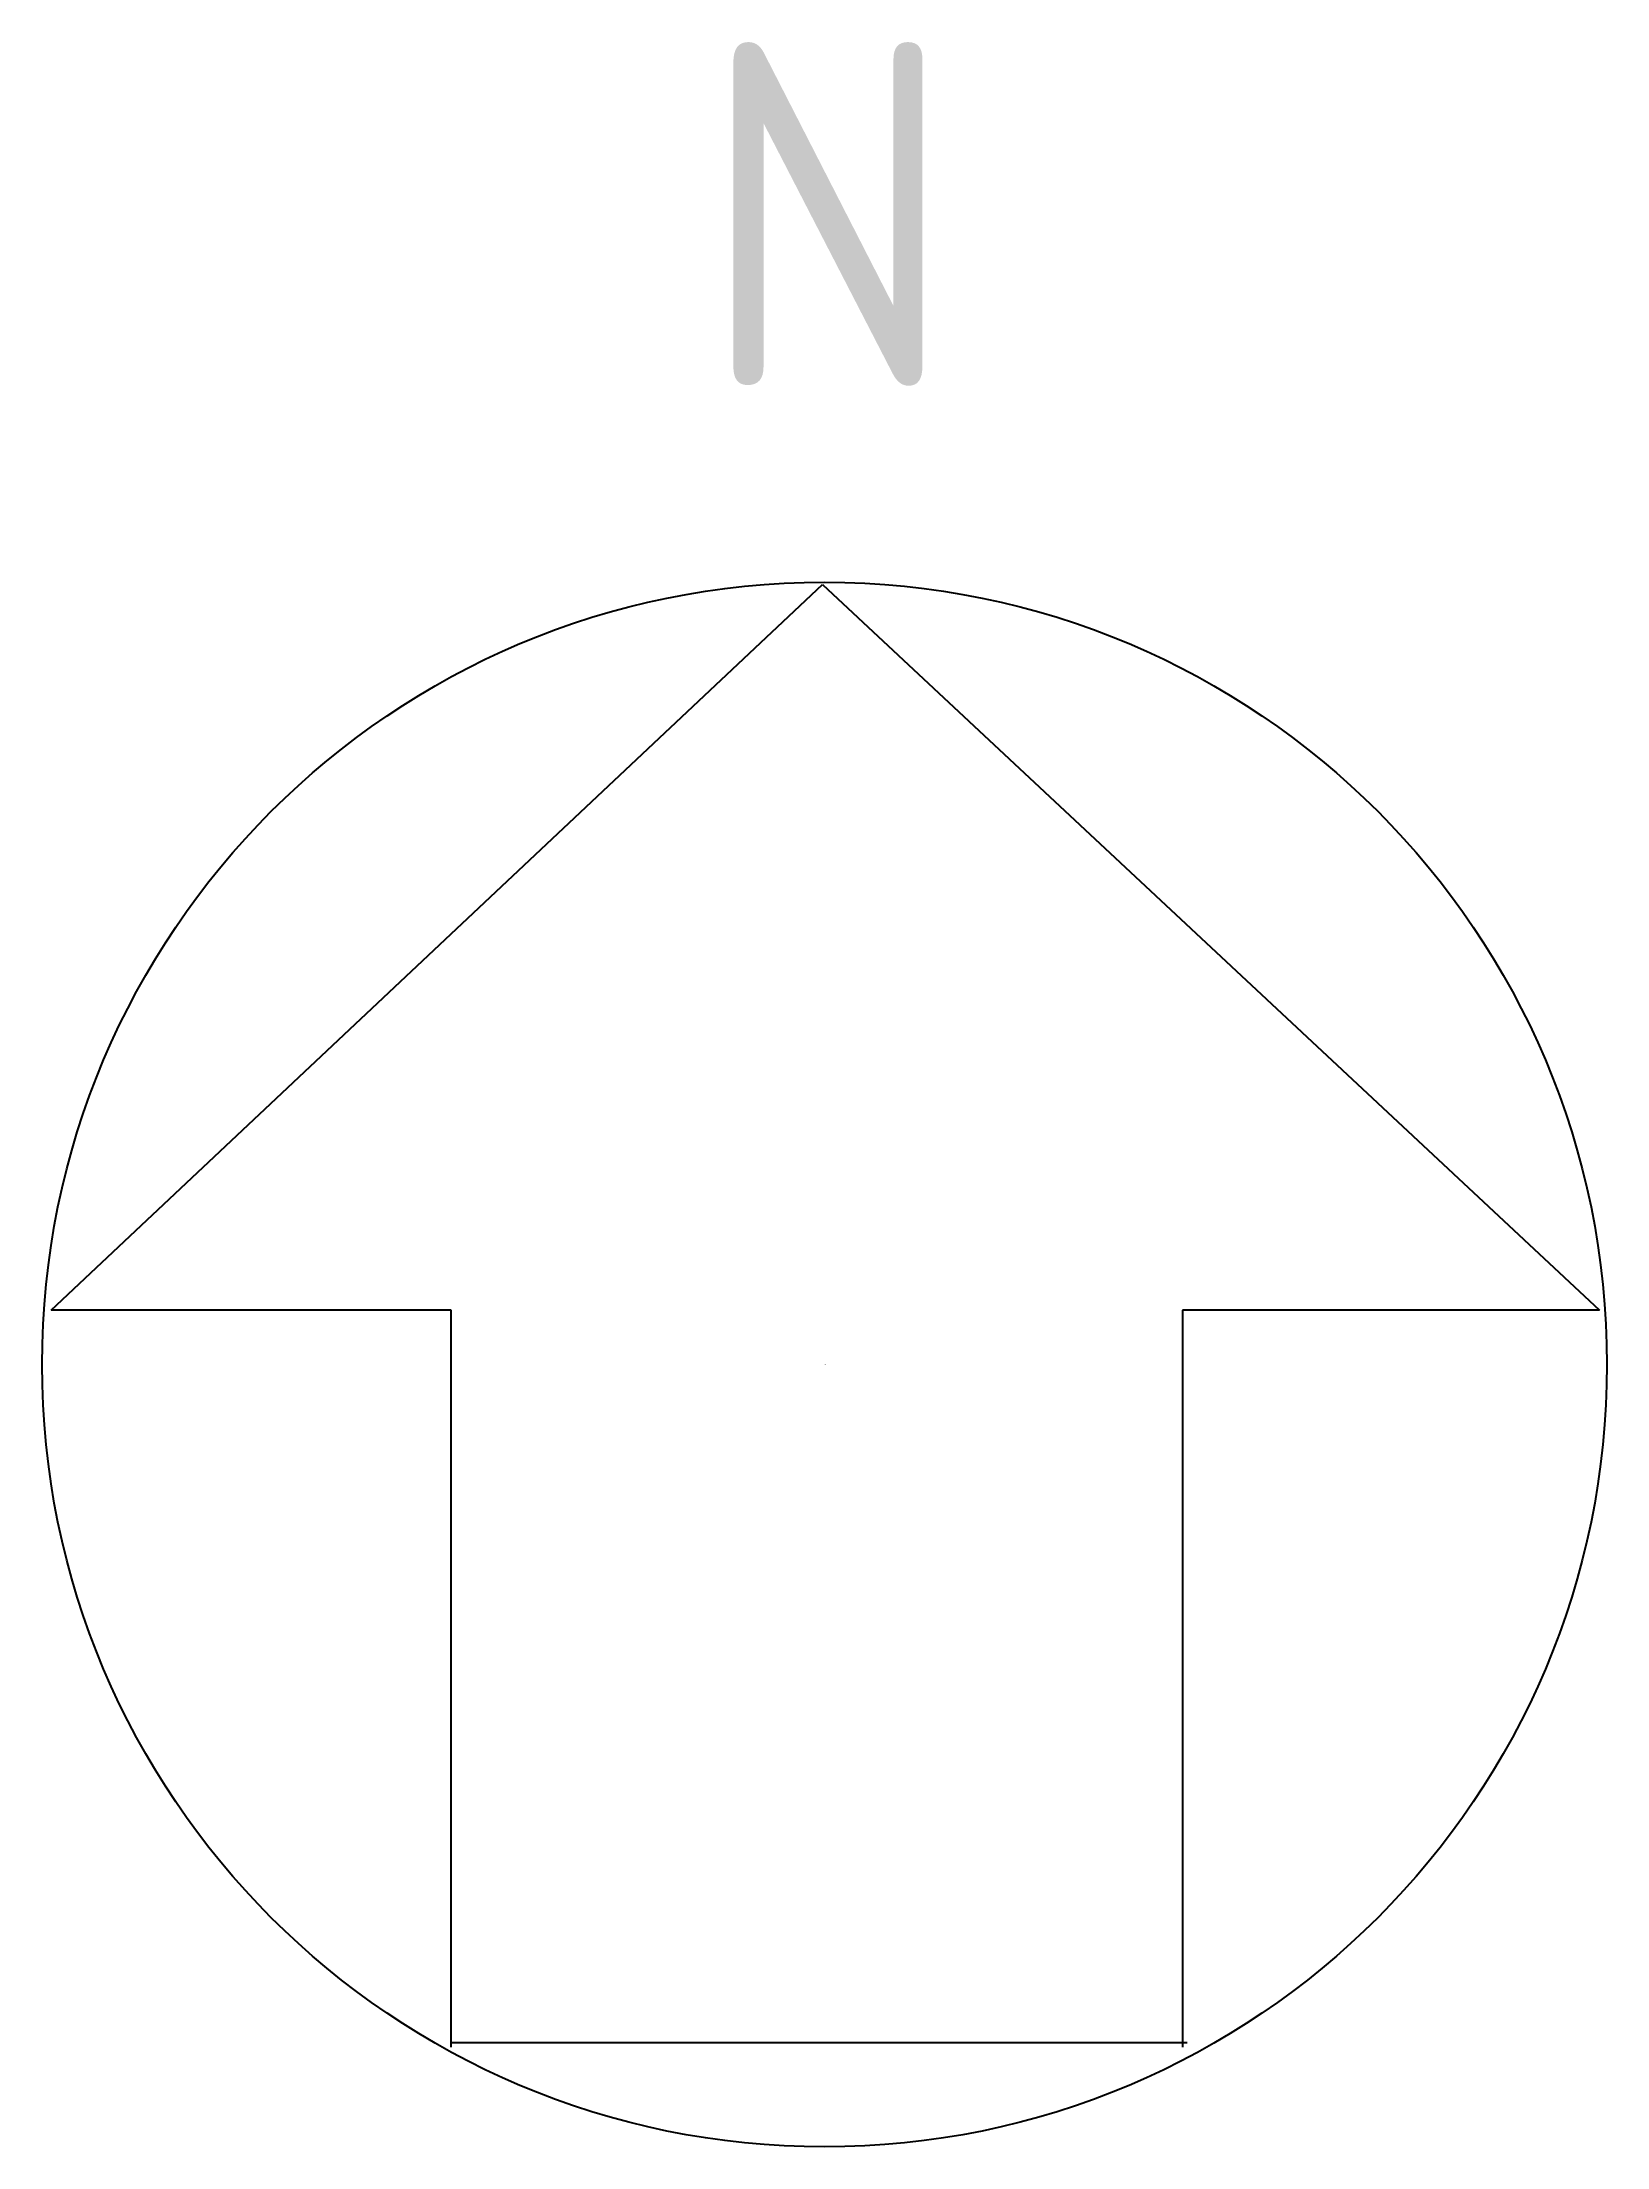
# Model space of a CAD drawing. Header units: millimetres. Extents: x -910 to 910, y -910 to 1538.
import ezdxf
from ezdxf.enums import TextEntityAlignment as Align

# ---------------------------------------------------------------- set-up
doc = ezdxf.new("R2010")
doc.units = ezdxf.units.MM
doc.styles.get("Standard").update_dxf_attribs({"font": 'SimSun.ttf'})
doc.styles.add('国标', font='gbenor.shx', dxfattribs={"bigfont": 'gbcbig.shx'})

msp = doc.modelspace()

# ---------------------------------------------------------------- linework, layer by layer
at = {"color": 4, "linetype": 'Continuous'}
for p, q in [((-899.4, 63.2), (-2.4, 907.1)), ((-2.4, 907.1), (901.3, 63.2)), ((-434.2, 63.2), (-899.4, 63.2)), ((-434.2, -794.1), (-434.2, 63.2)), ((416.2, 63.2), (416.2, -794.1)), ((901.3, 63.2), (416.2, 63.2)), ((421.8, -789.1), (-435.4, -789.1))]:
    msp.add_line(p, q, dxfattribs=at)
at = {"color": 4}
msp.add_circle((0, 0), 910, dxfattribs=at)

# ---------------------------------------------------------------- texts
at = {"color": 7, "style": '国标'}
msp.add_text('N', height=400, dxfattribs=at).set_placement((3.9, 1337.5), align=Align.MIDDLE)
at = {"color": 4, "width": 0.8, "flags": 9}
for tag, s in [('YSIZE', '2397'), ('XSIZE', '1820')]:
    msp.add_attdef(tag, (0, 0), s, height=0.5, dxfattribs=at)

doc.saveas('drawing.dxf')
